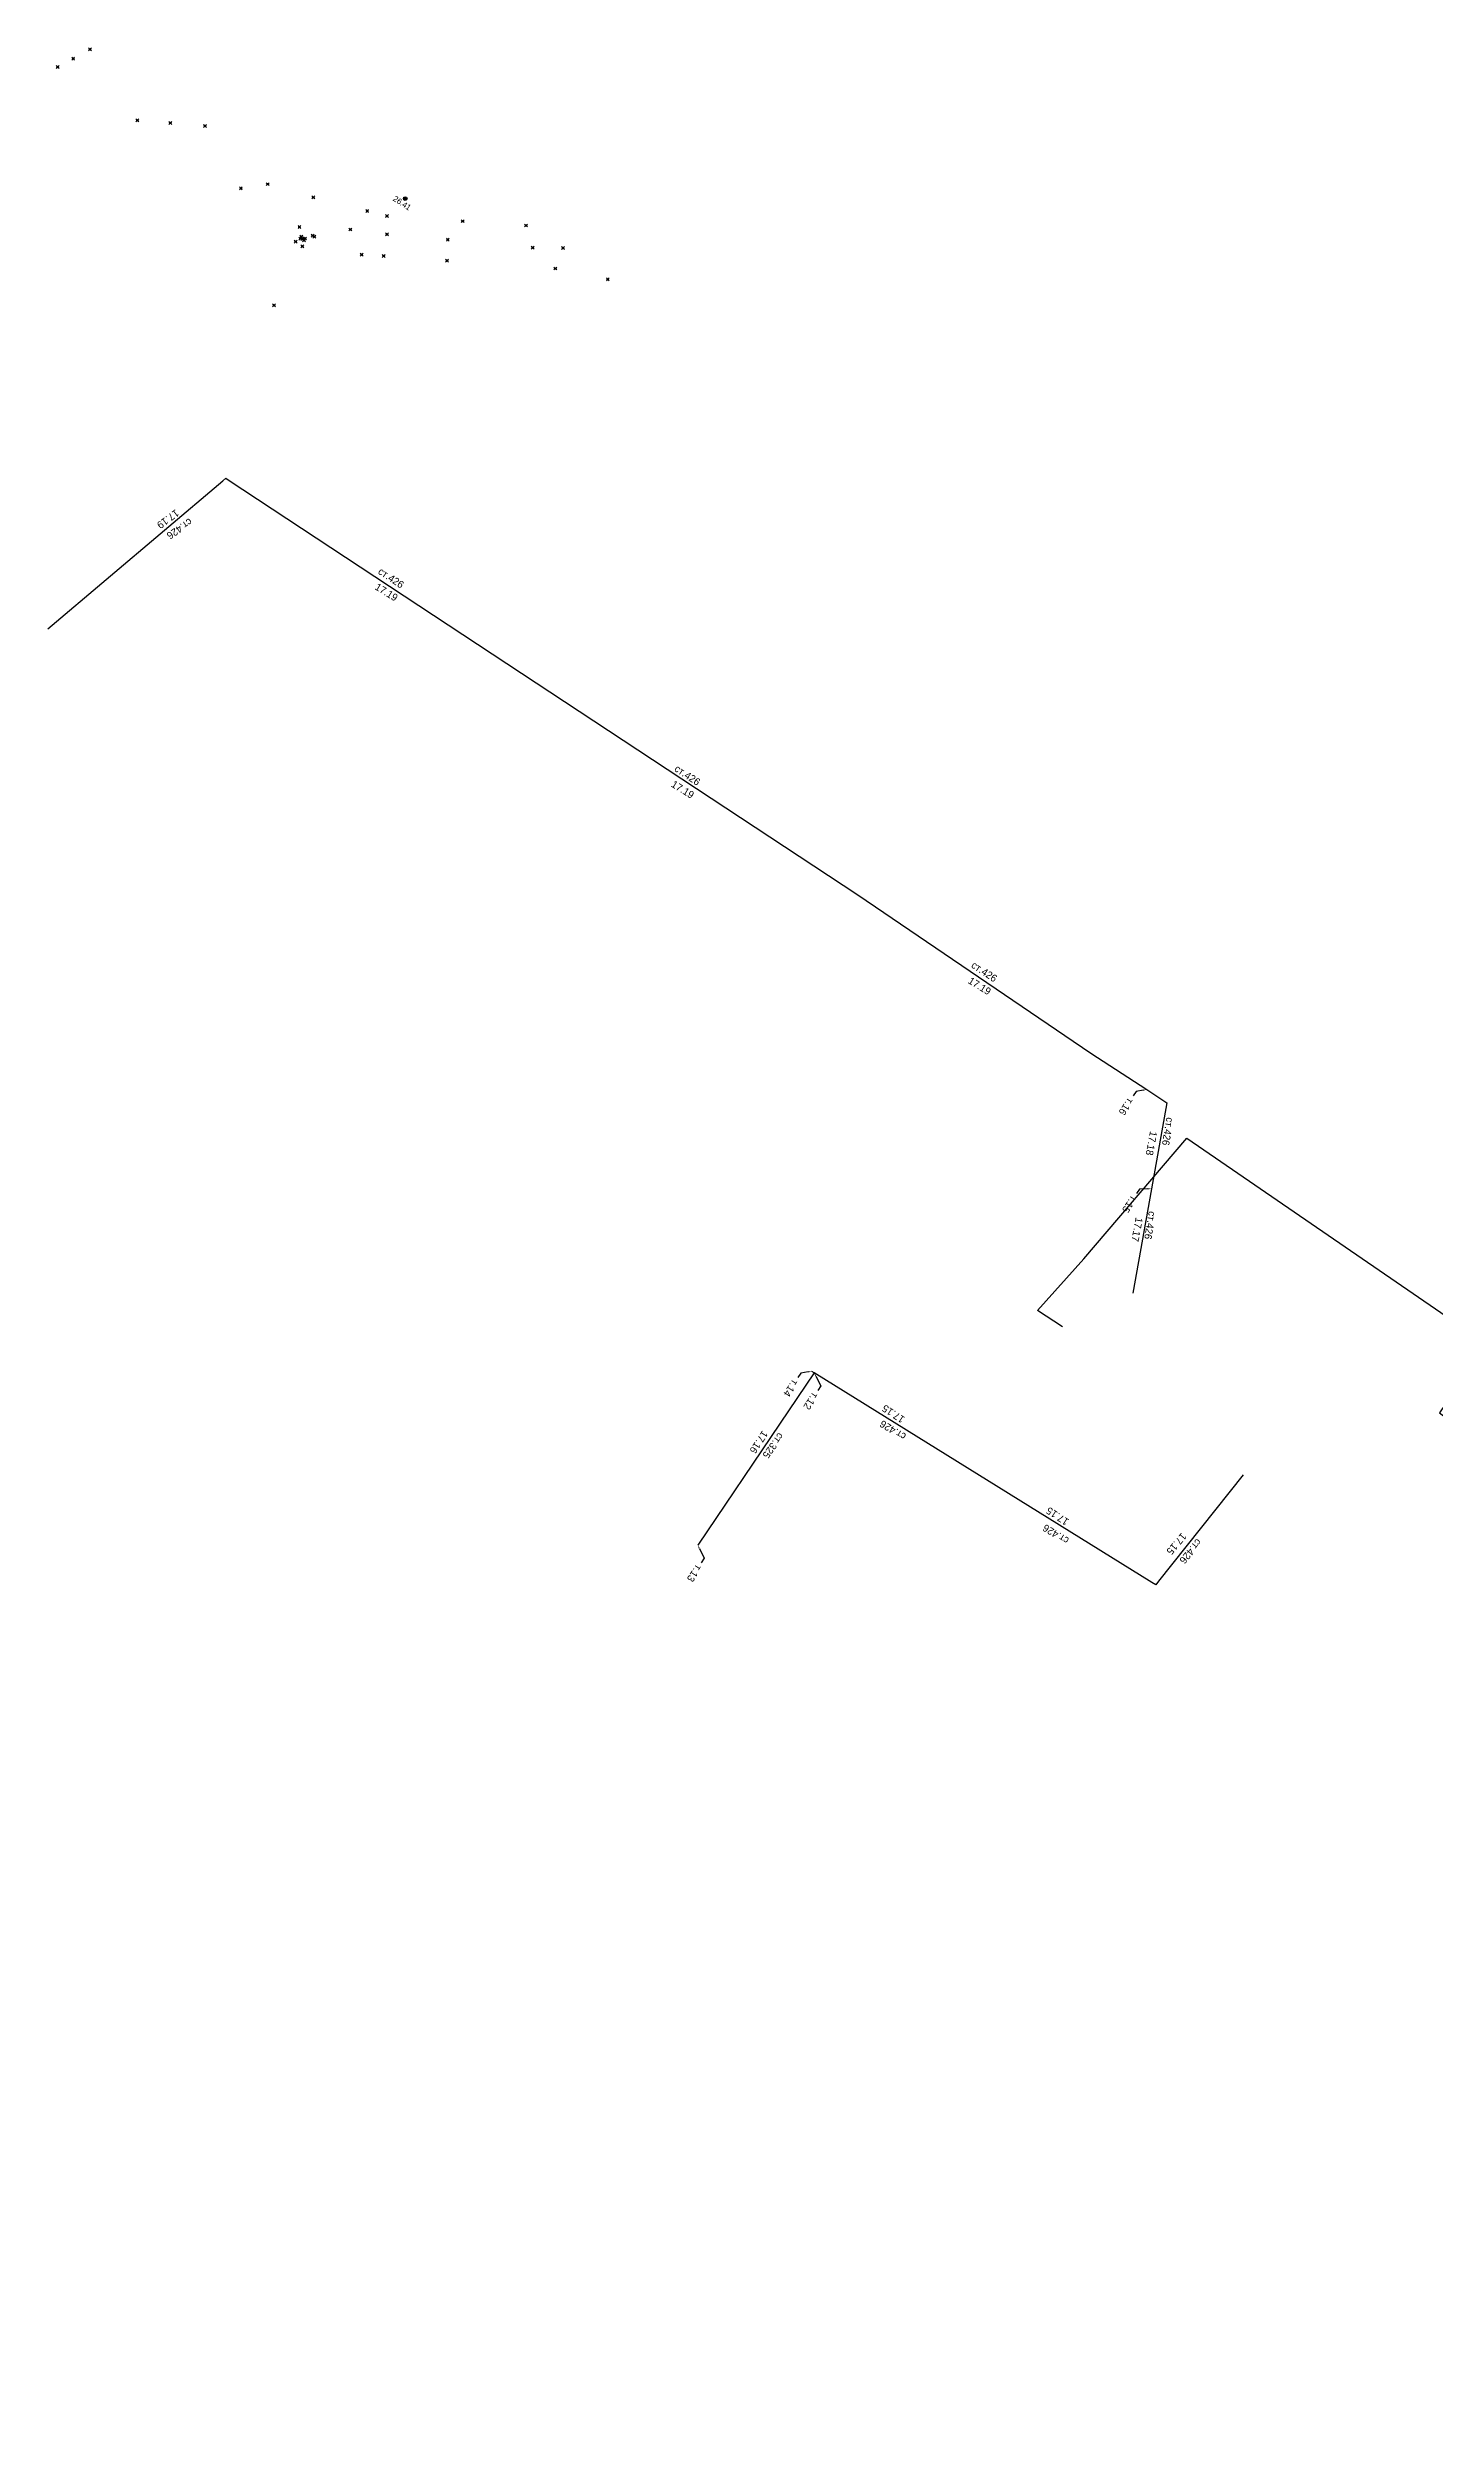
# Model space of a CAD drawing. Header units: millimetres. Extents: x 3214760 to 3224023, y 538957 to 542465.
# Drawn here: x 3221506.1 to 3221696.8, y 540730.8 to 541060.4 of the extents above; entities that cross this region are included whole.
import ezdxf
from ezdxf import colors
from ezdxf.entities.mleader import LeaderData, LeaderLine
from ezdxf.math import Vec2, Vec3

# ---------------------------------------------------------------- set-up
doc = ezdxf.new("R2010")
doc.units = ezdxf.units.MM
doc.header["$PDMODE"] = 35
doc.header["$PDSIZE"] = 0.2
for name, color, linetype in [('07_Объекты электропередачи', 7, 'Continuous'), ('61_Отметки высоты поверхности', 7, 'Continuous'), ('_Осветленная вода_Подземка', 7, 'Continuous'), ('Отметки фундамента', 7, 'Continuous')]:
    doc.layers.add(name, color=color, linetype=linetype)
for name, color, linetype, lineweight in [('_Осветленная вода_Надземка', 7, 'Continuous', 9), ('_Осветленная вода_Номер участка', 7, 'Continuous', 9), ('_Осветленная вода_Точки', 7, 'Continuous', 9)]:
    doc.layers.add(name, color=color, linetype=linetype, lineweight=lineweight)
doc.styles.add('LIKE17', font='d431.shx')
doc.styles.add('LIKE32', font='peteri.shx')
doc.styles.add('Line_GUGK', font='bm431.ttf')
doc.linetypes.add('g5_122_vpr', pattern='A,1,-1,1.5,-0.4,["Впр",Line_GUGK,S=1,R=0,X=0,Y=-0.5],-3.2,1.5,-1,4,-1,4,-1,3', length=22.6)

# ---------------------------------------------------------------- blocks, each defined once
blk = doc.blocks.new('g5_108a')
h = blk.add_hatch(color=255)
edge = h.paths.add_edge_path()
edge.add_arc((0, 0), 0.212, 0, 360)
edge = h.paths.add_edge_path(flags=16)
edge.add_arc((0, 0), 0.0975, 0, 360)
h = blk.add_hatch(color=0)
edge = h.paths.add_edge_path()
edge.add_arc((0, 0), 0.06, 0, 360)
at = {"color": 0}
for radius in [0.25, 0.06]:
    blk.add_circle((0, 0), radius, dxfattribs=at)
blk = doc.blocks.new('g5_330')
blk.add_hatch(color=0).paths.add_polyline_path([(0.15, 0, 1), (-0.15, 0, 1)])
at = {"color": 0}
blk.add_circle((0, 0), 0.15, dxfattribs=at)

msp = doc.modelspace()

# ---------------------------------------------------------------- linework, layer by layer
at = {"layer": '_Осветленная вода_Надземка', "color": 190, "linetype": 'g5_122_vpr', "lineweight": 30, "flags": 128}
for points in [[(3221506.05, 540980.46), (3221530.1, 541000.84), (3221530.51, 541001.18), (3221530.86, 541000.96), (3221617.48, 540943.88), (3221649.54, 540922.11), (3221657.22, 540917.1)], [(3221657.89, 540903.46), (3221655.33, 540889.1)], [(3221670.48, 540864.13), (3221658.85, 540849.47), (3221658.46, 540848.97), (3221657.94, 540849.29), (3221611.47, 540878.14), (3221611.14, 540878.34)]]:
    msp.add_lwpolyline(points, dxfattribs=at)
at = {"layer": '_Осветленная вода_Надземка', "color": 190, "linetype": 'g5_122_vpr', "lineweight": 30, "elevation": 30.92, "flags": 128}
msp.add_lwpolyline([(3221611.47, 540878.14), (3221606.8, 540871.23), (3221595.45, 540854.45)], dxfattribs=at)
at = {"layer": '_Осветленная вода_Подземка', "color": 150, "linetype": 'g5_122_vpr', "lineweight": 30, "flags": 128}
for points in [[(3221657.22, 540917.1), (3221659.99, 540915.27), (3221657.89, 540903.46)], [(3221645.64, 540884.45), (3221642.21, 540886.72), (3221648.58, 540893.81), (3221662.76, 540910.43), (3221703.99, 540882.14), (3221697.48, 540872.64), (3221713.65, 540860.43), (3221733.59, 540845.85), (3221756.56, 540829.01), (3221760.09, 540826.42), (3221768.15, 540790.73), (3221772.28, 540772.45), (3221774.05, 540765.55), (3221775.24, 540760.15), (3221775.52, 540759.68), (3221775.74, 540759.46), (3221778.31, 540757.65), (3221780.81, 540755.96), (3221786.2, 540752.23), (3221816.85, 540730.81)]]:
    msp.add_lwpolyline(points, dxfattribs=at)
at = {"layer": 'Отметки фундамента'}
for p in [(3221509.53, 541058.88, 26.15), (3221511.83, 541060.16, 26.13), (3221507.4, 541057.73, 26.17), (3221518.37, 541050.4, 26.15), (3221522.89, 541050.05, 26.15), (3221527.67, 541049.64, 26.13), (3221532.6, 541041.06, 26.15), (3221536.3, 541041.63, 26.14), (3221542.57, 541039.8, 26.15), (3221540.66, 541035.72, 26.15), (3221547.67, 541035.39, 26.2), (3221549.98, 541037.94, 26.2), (3221552.69, 541037.23, 26.22), (3221563.12, 541036.53, 26.33), (3221571.84, 541035.94, 26.47), (3221540.13, 541033.73, 26.15), (3221540.79, 541034.14, 26.11), (3221540.92, 541034.41, 26.11), (3221541.06, 541034.09, 24.94), (3221541.07, 541033.07, 26.15), (3221541.12, 541034.19, 24.7), (3221541.28, 541033.91, 26.12), (3221541.42, 541034.15, 26.12), (3221542.47, 541034.55, 26.15), (3221542.7, 541034.41, 26.15), (3221552.71, 541034.72, 26.25), (3221561.07, 541033.98, 26.35), (3221572.76, 541032.89, 26.49), (3221576.93, 541032.84, 26.51), (3221549.21, 541031.93, 26.24), (3221552.25, 541031.76, 26.27), (3221560.97, 541031.11, 26.36), (3221575.86, 541030.02, 26.49), (3221583.08, 541028.55, 26.55), (3221537.17, 541024.97, 24.81)]:
    msp.add_point(p, dxfattribs=at)

# ---------------------------------------------------------------- block references
at = {"layer": '07_Объекты электропередачи', "color": 7, "linetype": 'Continuous', "lineweight": 20}
msp.add_blockref('g5_108a', (3221555.21, 541039.65), dxfattribs=at)
at = {"layer": '61_Отметки высоты поверхности', "color": 7, "linetype": 'Continuous', "lineweight": 20}
msp.add_blockref('g5_330', (3221555.21, 541039.65, 26.24), dxfattribs=at)

# ---------------------------------------------------------------- texts
at = {"layer": '61_Отметки высоты поверхности', "color": 7, "linetype": 'Continuous', "lineweight": 15, "style": 'LIKE17'}
msp.add_text('26.41', height=0.8, rotation=327.14, dxfattribs=at).set_placement((3221553.44, 541039.42))
at = {"layer": '_Осветленная вода_Надземка', "color": 190, "linetype": 'g5_122_vpr', "lineweight": 15, "style": 'LIKE32'}
for s, rotation, p in [('ст.426', 214.7011, (3221525.48, 540995.75)), ('ст.426', 326.2881, (3221551.37, 540988.13)), ('ст.426', 326.2881, (3221592.14, 540961)), ('ст.426', 326.2881, (3221632.98, 540933.98)), ('ст.426', 260.4827, (3221657.52, 540900.43)), ('ст.426', 148.7421, (3221624.22, 540869.67)), ('ст.325', 234.157, (3221606.58, 540870)), ('ст.426', 148.7421, (3221646.63, 540855.36)), ('ст.426', 230.9029, (3221664.11, 540855.42))]:
    msp.add_text(s, height=1, rotation=rotation, dxfattribs=at).set_placement(p)
at = {"layer": '_Осветленная вода_Номер участка', "color": 132, "linetype": 'g5_122_vpr', "lineweight": 15, "style": 'LIKE32'}
for s, rotation, p in [('17.19', 216.7409, (3221523.62, 540996.96)), ('17.19', 328.3279, (3221550.94, 540985.96)), ('17.19', 328.3279, (3221591.7, 540958.82)), ('17.19', 328.3279, (3221632.55, 540931.8)), ('17.18', 259.5429, (3221657.69, 540911.44)), ('17.17', 259.5429, (3221655.71, 540899.58)), ('17.15', 146.6473, (3221624.03, 540871.99)), ('17.16', 236.8907, (3221604.36, 540870.28)), ('17.15', 146.6473, (3221646.61, 540857.92)), ('17.15', 229.9117, (3221662.02, 540856.22))]:
    msp.add_text(s, height=1, rotation=rotation, dxfattribs=at).set_placement(p)
at = {"layer": '_Осветленная вода_Подземка', "color": 150, "linetype": 'g5_122_vpr', "lineweight": 15, "style": 'LIKE32'}
msp.add_text('ст.426', height=1, rotation=260.6016, dxfattribs=at).set_placement((3221659.95, 540913.34))

# ---------------------------------------------------------------- leaders
at = {"layer": '_Осветленная вода_Точки', "color": 7, "linetype": 'Continuous', "lineweight": 20}
ml = msp.add_multileader_mtext('Standard', dxfattribs=at)
ml.set_content('т.16', color=7, style='LIKE32')
ml.set_leader_properties()
ml.build(insert=Vec2(0, 0))
ml.multileader.update_dxf_attribs({"arrow_head_size": 0.5})
ctx = ml.context
ctx.base_point, ctx.char_height, ctx.arrow_head_size, ctx.landing_gap_size, ctx.plane_origin, ctx.plane_x_axis, ctx.plane_y_axis = Vec3(3221655.34, 540916.23), 1, 0.5, 0.5, Vec3(3221658.66, 540911.69), Vec3(-0.544639, -0.838671), Vec3(0.838671, -0.544639)
notes = []
notes.append((ctx, [(0, (1, 1, 0), (3221655.75, 540916.85), (-0.544639, -0.838671), 0.744, [(0, [(3221657.22, 540917.1)], 0, [])])]))
ctx.mtext.insert, ctx.mtext.text_direction, ctx.mtext.rotation, ctx.mtext.line_spacing_factor, ctx.mtext.flow_direction = Vec3(3221655.49, 540915.53), Vec3(-0.544639, -0.838671), 4.13643, 0.3, 5
ml = msp.add_multileader_mtext('Standard', dxfattribs=at)
ml.set_content('т.15', color=7, style='LIKE32')
ml.set_leader_properties()
ml.build(insert=Vec2(0, 0))
ml.multileader.update_dxf_attribs({"arrow_head_size": 0.5})
ctx = ml.context
ctx.base_point, ctx.char_height, ctx.arrow_head_size, ctx.landing_gap_size, ctx.plane_origin, ctx.plane_x_axis, ctx.plane_y_axis = Vec3(3221655.82, 540902.78), 1, 0.5, 0.5, Vec3(3221659.13, 540898.24), Vec3(-0.544639, -0.838671), Vec3(0.838671, -0.544639)
notes.append((ctx, [(0, (1, 1, 0), (3221656.22, 540903.41), (-0.544639, -0.838671), 0.744, [(0, [(3221657.89, 540903.46)], 0, [])])]))
ctx.mtext.insert, ctx.mtext.text_direction, ctx.mtext.rotation, ctx.mtext.line_spacing_factor, ctx.mtext.flow_direction = Vec3(3221655.96, 540902.09), Vec3(-0.544639, -0.838671), 4.13643, 0.3, 5
ml = msp.add_multileader_mtext('Standard', dxfattribs=at)
ml.set_content('т.14', color=7, style='LIKE32')
ml.set_leader_properties()
ml.build(insert=Vec2(0, 0))
ml.multileader.update_dxf_attribs({"arrow_head_size": 0.5})
ctx = ml.context
ctx.base_point, ctx.char_height, ctx.arrow_head_size, ctx.landing_gap_size, ctx.plane_origin, ctx.plane_x_axis, ctx.plane_y_axis = Vec3(3221609.21, 540877.49), 1, 0.5, 0.5, Vec3(3221612.53, 540872.96), Vec3(-0.544639, -0.838671), Vec3(0.838671, -0.544639)
notes.append((ctx, [(0, (1, 1, 0), (3221609.62, 540878.12), (-0.544639, -0.838671), 0.744, [(0, [(3221611.14, 540878.34)], 0, [])])]))
ctx.mtext.insert, ctx.mtext.text_direction, ctx.mtext.rotation, ctx.mtext.line_spacing_factor, ctx.mtext.flow_direction = Vec3(3221609.36, 540876.8), Vec3(-0.544639, -0.838671), 4.13643, 0.3, 5
ml = msp.add_multileader_mtext('Standard', dxfattribs=at)
ml.set_content('т.12', color=7, style='LIKE32')
ml.set_leader_properties()
ml.build(insert=Vec2(0, 0))
ml.multileader.update_dxf_attribs({"arrow_head_size": 0.5})
ctx = ml.context
ctx.base_point, ctx.char_height, ctx.arrow_head_size, ctx.landing_gap_size, ctx.plane_origin, ctx.plane_x_axis, ctx.plane_y_axis = Vec3(3221611.97, 540875.71), 1, 0.5, 0.5, Vec3(3221612.86, 540872.75), Vec3(-0.544639, -0.838671), Vec3(0.838671, -0.544639)
notes.append((ctx, [(0, (1, 1, 0), (3221612.37, 540876.34), (-0.544639, -0.838671), 0.744, [(0, [(3221611.47, 540878.14)], 0, [])])]))
ctx.mtext.insert, ctx.mtext.text_direction, ctx.mtext.rotation, ctx.mtext.line_spacing_factor, ctx.mtext.flow_direction = Vec3(3221612.12, 540875.02), Vec3(-0.544639, -0.838671), 4.13643, 0.3, 5
ml = msp.add_multileader_mtext('Standard', dxfattribs=at)
ml.set_content('т.13', color=7, style='LIKE32')
ml.set_leader_properties()
ml.build(insert=Vec2(0, 0))
ml.multileader.update_dxf_attribs({"arrow_head_size": 0.5})
ctx = ml.context
ctx.base_point, ctx.char_height, ctx.arrow_head_size, ctx.landing_gap_size, ctx.plane_origin, ctx.plane_x_axis, ctx.plane_y_axis = Vec3(3221595.94, 540852.03, 30.92), 1, 0.5, 0.5, Vec3(3221596.83, 540849.07, 30.92), Vec3(-0.544639, -0.838671), Vec3(0.838671, -0.544639)
notes.append((ctx, [(0, (1, 1, 0), (3221596.35, 540852.65, 30.92), (-0.544639, -0.838671), 0.744, [(0, [(3221595.45, 540854.45, 30.92)], 0, [])])]))
ctx.mtext.insert, ctx.mtext.text_direction, ctx.mtext.rotation, ctx.mtext.line_spacing_factor, ctx.mtext.flow_direction = Vec3(3221596.09, 540851.34, 30.92), Vec3(-0.544639, -0.838671), 4.13643, 0.3, 5
for ctx, leaders in notes:
    for number, flags, end, landing, length, lines in leaders:
        leader = LeaderData()
        leader.index, (leader.has_last_leader_line, leader.has_dogleg_vector, leader.attachment_direction) = number, flags
        leader.last_leader_point, leader.dogleg_vector, leader.dogleg_length = Vec3(end), Vec3(landing), length
        for number, points, colour, breaks in lines:
            line = LeaderLine()
            line.index, line.vertices, line.color, line.breaks = number, Vec3.list(points), colors.encode_raw_color(colour), breaks
            leader.lines.append(line)
        ctx.leaders.append(leader)

doc.saveas('drawing.dxf')
